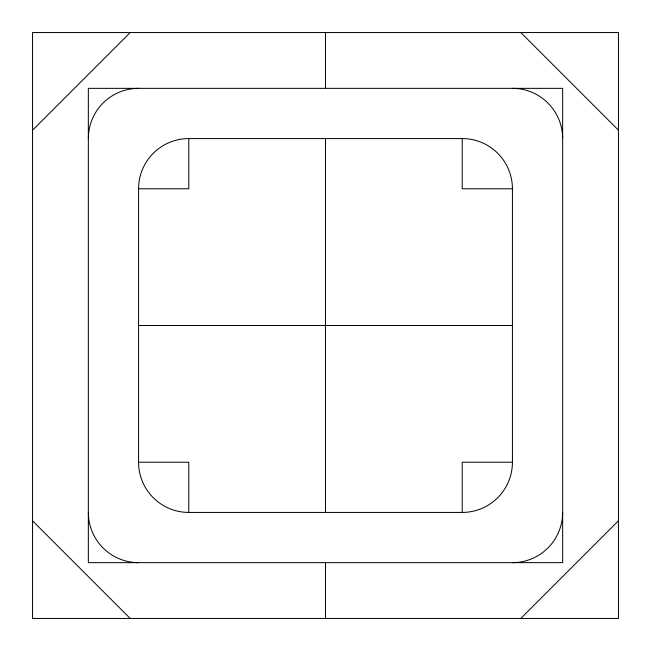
<?xml version="1.0" encoding="UTF-8"?>
<svg xmlns="http://www.w3.org/2000/svg" width="651" height="651" viewBox="0 0 651 651"><rect width="100%" height="100%" fill="white"/><g stroke="black" fill="none" stroke-linecap="round" stroke-linejoin="round"><path stroke-width="0.98" d="M32.55 130.2L130.2 32.55M520.8 618.45L618.45 520.8M188.79 138.573L462.21 138.573A50.217 50.217 0 0 1 512.427 188.79L512.427 462.21A50.217 50.217 0 0 1 462.21 512.427L188.79 512.427A50.217 50.217 0 0 1 138.573 462.21L138.573 188.79A50.217 50.217 0 0 1 188.79 138.573L188.79 188.79L138.573 188.79M512.427 188.79L462.21 188.79L462.21 138.573M138.573 325.5L512.427 325.5M138.573 462.21L188.79 462.21L188.79 512.427M512.427 462.21L462.21 462.21L462.21 512.427M520.8 32.55L618.45 130.2M32.55 520.8L130.2 618.45M325.5 32.55L325.5 88.349M325.5 138.573L325.5 512.427M325.5 562.651L325.5 618.45M512.427 88.349A50.217 50.217 0 0 1 562.651 138.573M562.651 512.427A50.217 50.217 0 0 1 512.427 562.651M88.349 138.573A50.217 50.217 0 0 1 138.573 88.349M138.573 562.651A50.217 50.217 0 0 1 88.349 512.427M618.45 32.55L32.55 32.55L32.55 618.45L618.45 618.45L618.45 32.55M562.651 88.349L88.349 88.349L88.349 562.651L562.651 562.651L562.651 88.349"/></g></svg>
